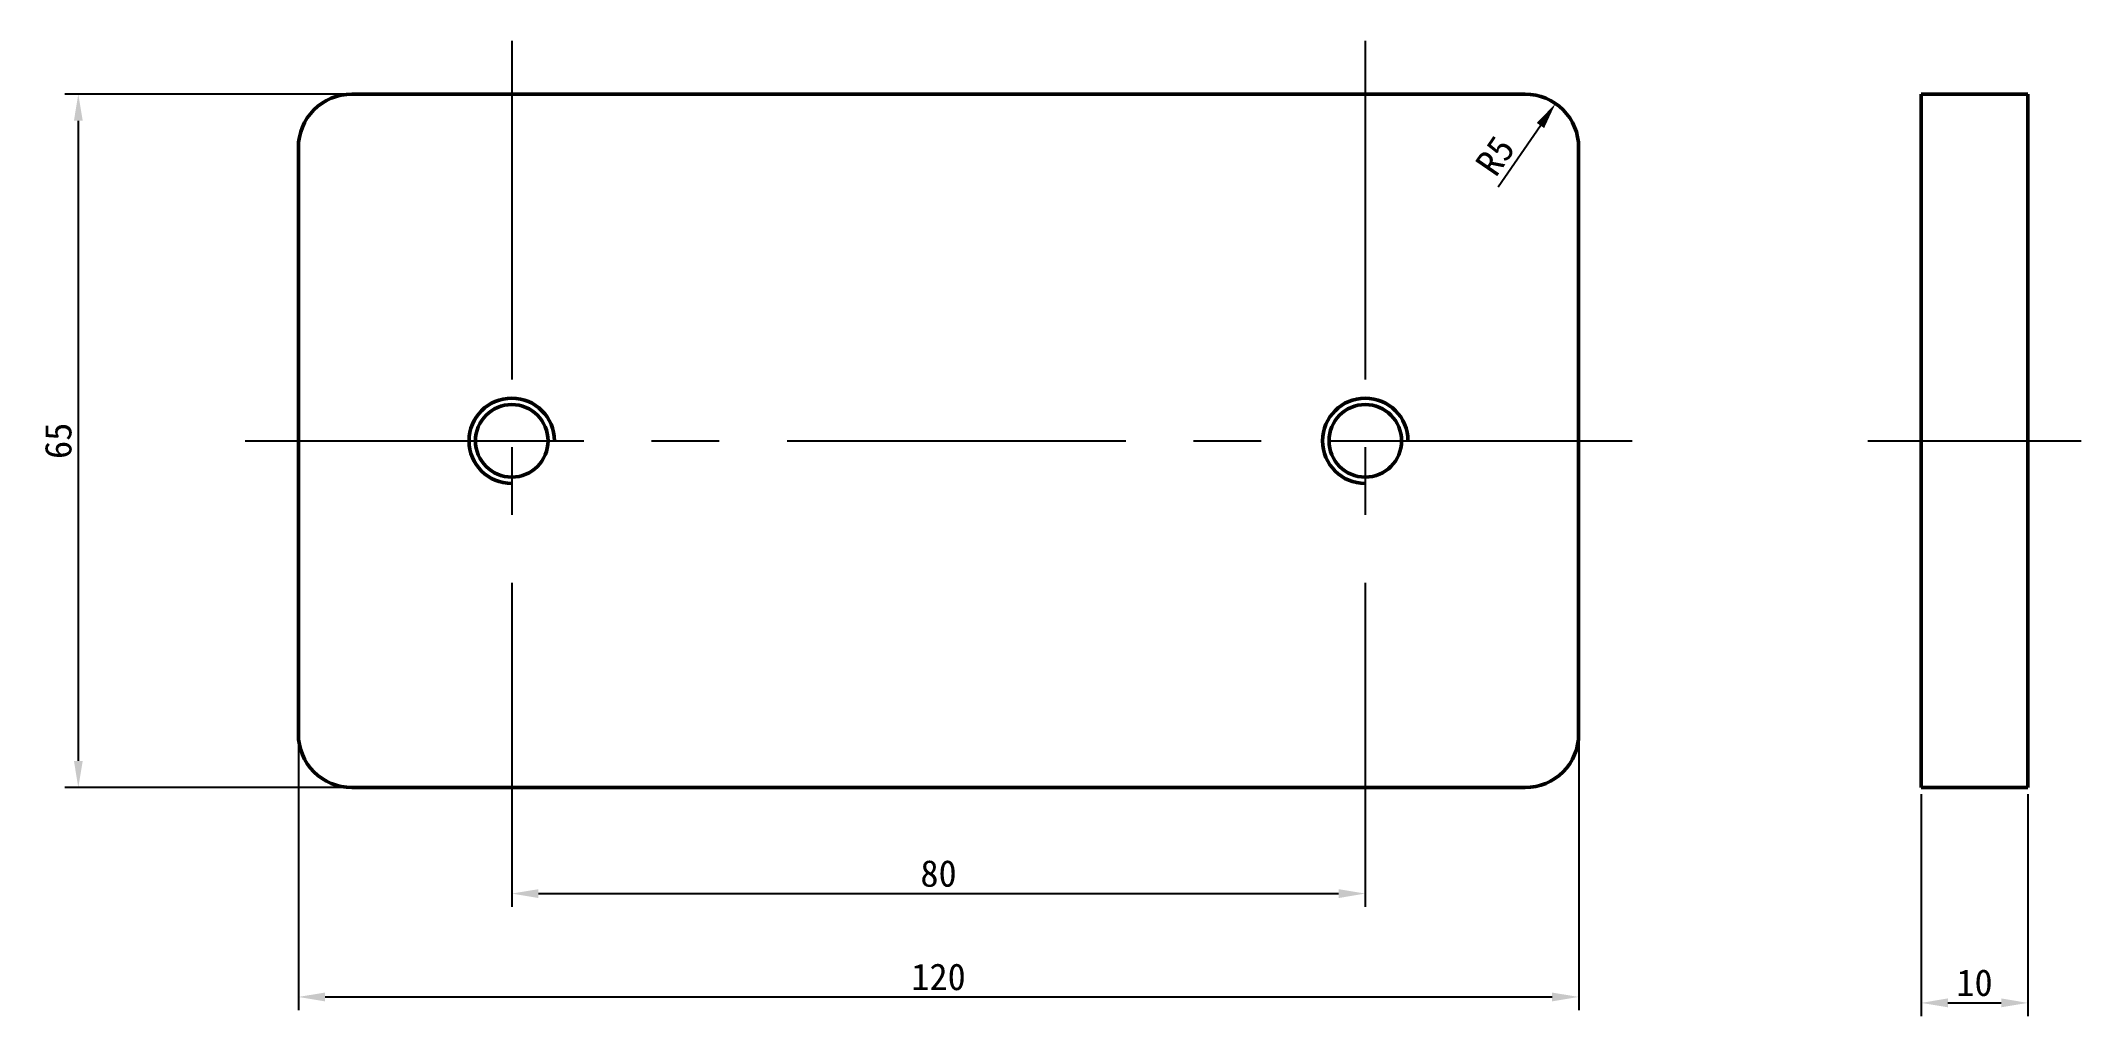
# Model space of a CAD drawing. Header units: millimetres. Extents: x 1629 to 1820, y 1022 to 1113.
import ezdxf

# ---------------------------------------------------------------- set-up
doc = ezdxf.new("R2010")
doc.units = ezdxf.units.MM
doc.linetypes.add('CENTER', pattern=[50.8, 31.75, -6.35, 6.35, -6.35])
doc.layers.add('点划线', color=1, linetype='CENTER', lineweight=25)
doc.layers.add('轮廓线', color=5, linetype='Continuous', lineweight=50)
doc.styles.get("Standard").update_dxf_attribs({"font": ''})
doc.styles.get('Standard').set_extended_font_data('SimSun')
doc.dimstyles.new('ISO-25', dxfattribs={"dimtxt": 2.5, "dimasz": 2.5, "dimexe": 1.25, "dimexo": 0.625, "dimtad": 1, "dimtxsty": 'Standard', "dimcen": 2.5, "dimadec": 0, "dimazin": 0, "dimtfac": 1, "dimtmove": 0, "dimatfit": 3, "dimfxl": 1, "dimarcsym": 0})

# ---------------------------------------------------------------- blocks, each defined once
blk = doc.blocks.new('*D1')
at = {"layer": 'Defpoints', "color": 0, "transparency": 16777216}
for p in [(1652.76, 1048.24), (1772.76, 1048.24), (1772.76, 1023.61)]:
    blk.add_point(p, dxfattribs=at)
at = {"layer": '轮廓线', "color": 0, "lineweight": -2, "transparency": 16777216}
for p, q in [((1652.76, 1047.61), (1652.76, 1022.36)), ((1772.76, 1047.61), (1772.76, 1022.36)), ((1655.26, 1023.61), (1770.26, 1023.61))]:
    blk.add_line(p, q, dxfattribs=at)
at = {"layer": '轮廓线', "color": 0, "transparency": 16777216}
for points in [[(1655.26, 1024.02), (1655.26, 1023.19), (1652.76, 1023.61)], [(1770.26, 1024.02), (1770.26, 1023.19), (1772.76, 1023.61)]]:
    blk.add_solid(points, dxfattribs=at)
at = {"layer": '轮廓线', "color": 0, "transparency": 16777216, "insert": (1712.76, 1025.48), "char_height": 2.5, "attachment_point": 5}
blk.add_mtext('120', dxfattribs=at)
blk = doc.blocks.new('*D2')
at = {"layer": 'Defpoints', "color": 0, "transparency": 16777216}
for p in [(1657.76, 1108.24), (1632.13, 1043.24), (1657.76, 1043.24)]:
    blk.add_point(p, dxfattribs=at)
at = {"layer": '轮廓线', "color": 0, "lineweight": -2, "transparency": 16777216}
for p, q in [((1657.13, 1108.24), (1630.88, 1108.24)), ((1632.13, 1105.74), (1632.13, 1045.74)), ((1657.13, 1043.24), (1630.88, 1043.24))]:
    blk.add_line(p, q, dxfattribs=at)
at = {"layer": '轮廓线', "color": 0, "transparency": 16777216}
for points in [[(1631.72, 1105.74), (1632.55, 1105.74), (1632.13, 1108.24)], [(1631.72, 1045.74), (1632.55, 1045.74), (1632.13, 1043.24)]]:
    blk.add_solid(points, dxfattribs=at)
at = {"layer": '轮廓线', "color": 0, "transparency": 16777216, "insert": (1630.26, 1075.74), "char_height": 2.5, "attachment_point": 5, "rotation": 90}
blk.add_mtext('65', dxfattribs=at)
blk = doc.blocks.new('*D3')
at = {"layer": 'Defpoints', "color": 0, "transparency": 16777216}
for p in [(1672.76, 1043.24), (1752.76, 1043.24), (1752.76, 1033.3)]:
    blk.add_point(p, dxfattribs=at)
at = {"layer": '轮廓线', "color": 0, "lineweight": -2, "transparency": 16777216}
for p, q in [((1672.76, 1042.61), (1672.76, 1032.05)), ((1752.76, 1042.61), (1752.76, 1032.05)), ((1675.26, 1033.3), (1750.26, 1033.3))]:
    blk.add_line(p, q, dxfattribs=at)
at = {"layer": '轮廓线', "color": 0, "transparency": 16777216}
for points in [[(1675.26, 1033.71), (1675.26, 1032.88), (1672.76, 1033.3)], [(1750.26, 1033.71), (1750.26, 1032.88), (1752.76, 1033.3)]]:
    blk.add_solid(points, dxfattribs=at)
at = {"layer": '轮廓线', "color": 0, "transparency": 16777216, "insert": (1712.76, 1035.17), "char_height": 2.5, "attachment_point": 5}
blk.add_mtext('80', dxfattribs=at)
blk = doc.blocks.new('*D4')
at = {"layer": 'Defpoints', "color": 0, "transparency": 16777216}
for p in [(1770.59, 1107.36), (1767.76, 1103.24)]:
    blk.add_point(p, dxfattribs=at)
at = {"layer": '轮廓线', "color": 0, "lineweight": -2, "transparency": 16777216}
blk.add_line((1765.22, 1099.54), (1769.17, 1105.3), dxfattribs=at)
at = {"layer": '轮廓线', "color": 0, "transparency": 16777216}
blk.add_solid([(1768.83, 1105.54), (1769.52, 1105.06), (1770.59, 1107.36)], dxfattribs=at)
at = {"layer": '轮廓线', "color": 0, "transparency": 16777216, "insert": (1764.94, 1102.45), "char_height": 2.5, "attachment_point": 5, "rotation": 55.5376}
blk.add_mtext('R5', dxfattribs=at)
blk = doc.blocks.new('*D5')
at = {"layer": 'Defpoints', "color": 0, "transparency": 16777216}
for p in [(1804.86, 1043.24), (1814.86, 1043.24), (1814.86, 1023.05)]:
    blk.add_point(p, dxfattribs=at)
at = {"layer": '轮廓线', "color": 0, "lineweight": -2, "transparency": 16777216}
for p, q in [((1804.86, 1042.61), (1804.86, 1021.8)), ((1814.86, 1042.61), (1814.86, 1021.8)), ((1807.36, 1023.05), (1812.36, 1023.05))]:
    blk.add_line(p, q, dxfattribs=at)
at = {"layer": '轮廓线', "color": 0, "transparency": 16777216}
for points in [[(1807.36, 1023.47), (1807.36, 1022.64), (1804.86, 1023.05)], [(1812.36, 1023.47), (1812.36, 1022.64), (1814.86, 1023.05)]]:
    blk.add_solid(points, dxfattribs=at)
at = {"layer": '轮廓线', "color": 0, "transparency": 16777216, "insert": (1809.86, 1024.93), "char_height": 2.5, "attachment_point": 5}
blk.add_mtext('10', dxfattribs=at)

msp = doc.modelspace()

# ---------------------------------------------------------------- linework, layer by layer
at = {"layer": '点划线'}
for p, q in [((1672.758, 1113.239), (1672.758, 1038.239)), ((1752.758, 1113.239), (1752.758, 1038.239)), ((1647.758, 1075.739), (1777.758, 1075.739)), ((1799.859, 1075.739), (1819.859, 1075.739))]:
    msp.add_line(p, q, dxfattribs=at)
at = {"layer": '轮廓线'}
for p, q in [((1804.859, 1108.239), (1804.859, 1044.039)), ((1814.859, 1108.239), (1804.859, 1108.239)), ((1814.859, 1044.039), (1814.859, 1108.239)), ((1804.859, 1044.039), (1804.859, 1043.239)), ((1804.859, 1043.239), (1814.859, 1043.239)), ((1814.859, 1044.039), (1814.859, 1043.239))]:
    msp.add_line(p, q, dxfattribs=at)
msp.add_lwpolyline([(1657.758, 1043.239), (1767.758, 1043.239, 0.4142136), (1772.758, 1048.239), (1772.758, 1103.239, 0.4142136), (1767.758, 1108.239), (1657.758, 1108.239, 0.4142136), (1652.758, 1103.239), (1652.758, 1048.239, 0.4142136)], format="xyb", close=True, dxfattribs=at)
for centre in [(1672.758, 1075.739), (1752.758, 1075.739)]:
    msp.add_circle(centre, 3.4, dxfattribs=at)
for centre in [(1672.758, 1075.739), (1752.758, 1075.739)]:
    msp.add_arc(centre, 4, 0, 270, dxfattribs=at)

# ---------------------------------------------------------------- dimensions: what is measured, and where the dimension line sits
dim = msp.add_linear_dim(base=(1632.133, 1043.239), p1=(1657.758, 1108.239), p2=(1657.758, 1043.239), angle=90, dimstyle='ISO-25', dxfattribs=at)
dim.commit()
dim.dimension.update_dxf_attribs({"geometry": '*D2', "text_midpoint": (1630.258, 1075.739)})
dim = msp.add_radius_dim(center=(1767.758, 1103.239), mpoint=(1770.587, 1107.362), dimstyle='ISO-25', dxfattribs=at)
dim.commit()
dim.dimension.update_dxf_attribs({"geometry": '*D4', "text_midpoint": (1766.488, 1101.388), "dimtype": 164})
for base, p1, p2, picture, middle in [((1772.758, 1023.606), (1652.758, 1048.239), (1772.758, 1048.239), '*D1', (1712.758, 1025.481)), ((1752.758, 1033.298), (1672.758, 1043.239), (1752.758, 1043.239), '*D3', (1712.758, 1035.173)), ((1814.859, 1023.054), (1804.859, 1043.239), (1814.859, 1043.239), '*D5', (1809.859, 1024.929))]:
    dim = msp.add_linear_dim(base=base, p1=p1, p2=p2, dimstyle='ISO-25', dxfattribs=at)
    dim.commit()
    dim.dimension.update_dxf_attribs({"geometry": picture, "text_midpoint": middle})

doc.saveas('drawing.dxf')
